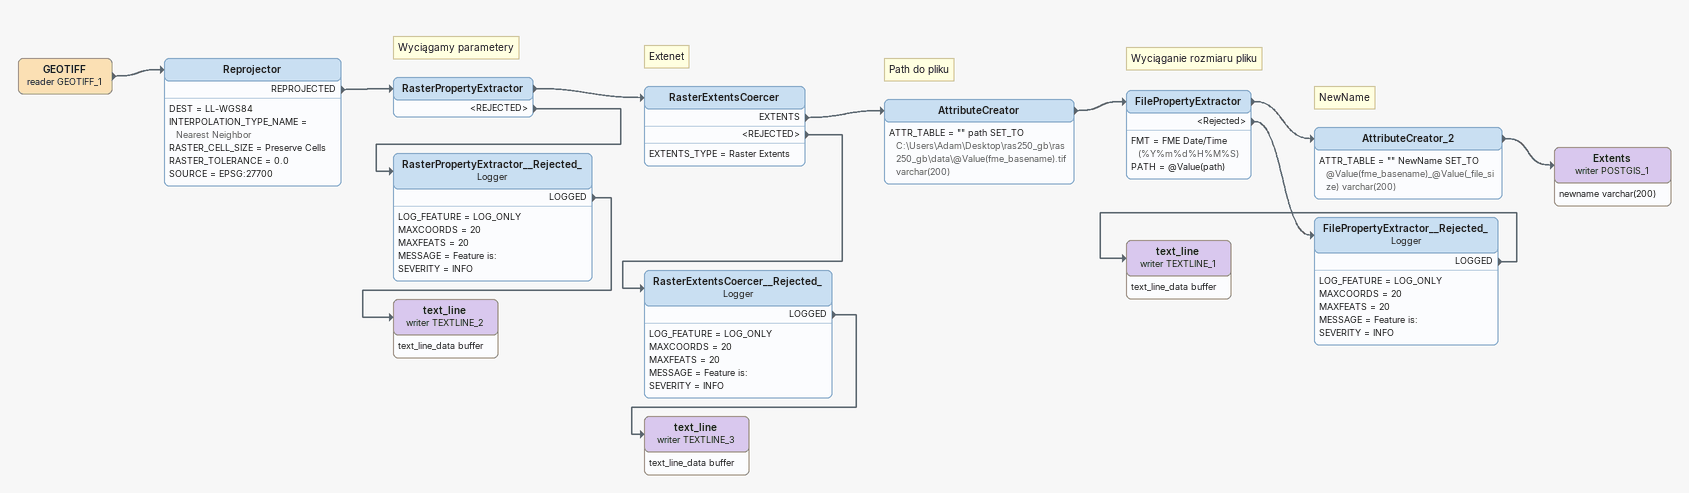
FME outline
GEOTIFF (reader GEOTIFF_1)
    -> Reprojector
Reprojector
    DEST = LL-WGS84
    INTERPOLATION_TYPE_NAME = Nearest Neighbor
    RASTER_CELL_SIZE = Preserve Cells
    RASTER_TOLERANCE = 0.0
    SOURCE = EPSG:27700
    REPROJECTED -> RasterPropertyExtractor
Note: Wyciągamy parametery
RasterPropertyExtractor
    -> RasterExtentsCoercer
    <REJECTED> -> RasterPropertyExtractor__Rejected_
Note: Extenet
RasterExtentsCoercer
    EXTENTS_TYPE = Raster Extents
    EXTENTS -> AttributeCreator
    <REJECTED> -> RasterExtentsCoercer__Rejected_
Note: Path do pliku
AttributeCreator
    ATTR_TABLE = "" path SET_TO C:\Users\Adam\Desktop\ras250_gb\ras250_gb\data\@Value(fme_basename).tif varchar(200)
    -> FilePropertyExtractor
Note: Wyciąganie rozmiaru pliku
FilePropertyExtractor
    FMT = FME Date/Time (%Y%m%d%H%M%S)
    PATH = @Value(path)
    -> AttributeCreator_2
    <Rejected> -> FilePropertyExtractor__Rejected_
Note: NewName
AttributeCreator_2
    ATTR_TABLE = "" NewName SET_TO @Value(fme_basename)_@Value(_file_size) varchar(200)
    -> Extents (writer POSTGIS_1)
Extents (writer POSTGIS_1)
    attributes: newname varchar(200)
FilePropertyExtractor__Rejected_: Logger
    LOG_FEATURE = LOG_ONLY
    MAXCOORDS = 20
    MAXFEATS = 20
    MESSAGE = Feature is:
    SEVERITY = INFO
    LOGGED -> text_line (writer TEXTLINE_1)
text_line (writer TEXTLINE_1)
    attributes: text_line_data buffer
RasterExtentsCoercer__Rejected_: Logger
    LOG_FEATURE = LOG_ONLY
    MAXCOORDS = 20
    MAXFEATS = 20
    MESSAGE = Feature is:
    SEVERITY = INFO
    LOGGED -> text_line (writer TEXTLINE_3)
text_line (writer TEXTLINE_3)
    attributes: text_line_data buffer
RasterPropertyExtractor__Rejected_: Logger
    LOG_FEATURE = LOG_ONLY
    MAXCOORDS = 20
    MAXFEATS = 20
    MESSAGE = Feature is:
    SEVERITY = INFO
    LOGGED -> text_line (writer TEXTLINE_2)
text_line (writer TEXTLINE_2)
    attributes: text_line_data buffer
